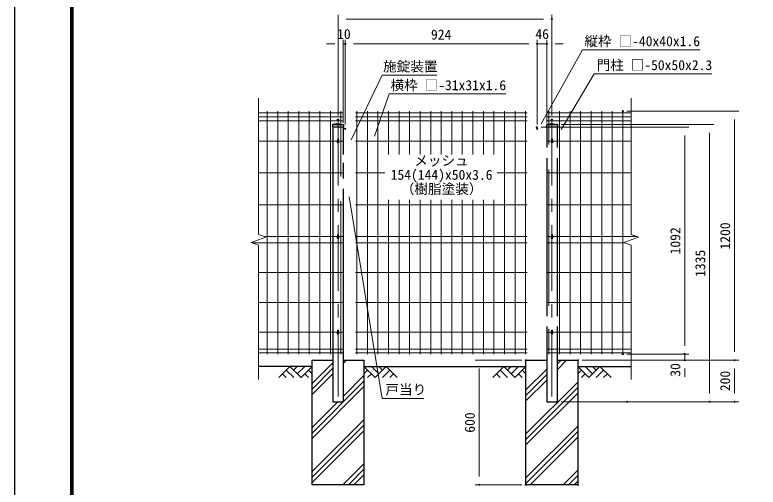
# Model space of a CAD drawing. Units: millimetres, scale not verified. Extents: x -4200 to 4200, y -2970 to 2970.
# Drawn here: x -4200 to -621, y -884 to 1391 of the extents above; entities that cross this region are included whole.
import ezdxf
from ezdxf.enums import TextEntityAlignment as Align

# ---------------------------------------------------------------- set-up
doc = ezdxf.new("R2010")
doc.units = ezdxf.units.MM
doc.header["$LTSCALE"] = 10
doc.header["$PDMODE"] = 32
doc.header["$PDSIZE"] = 5
doc.linetypes.add('USER1', pattern=[50.8, 31.75, -6.35, 6.35, -6.35])
for name, color, linetype, lineweight in [('0-0_D-STR-TXT', 7, 'Continuous', 13), ('0-1_D-STR1', 1, 'Continuous', 25), ('0-2_D-STR4', 7, 'Continuous', 25), ('0-3_D-DCR-HCH', 7, 'Continuous', 13), ('0-4_D-BGD', 7, 'Continuous', 25), ('0-5_D-STR-DIM', 7, 'Continuous', 13), ('0-8_D-STR3', 3, 'Continuous', 13), ('0-9_D-BMK', 2, 'USER1', 13), ('0-A_D-STR2', 7, 'Continuous', 13), ('0-F_D-TTL', 7, 'Continuous', 25)]:
    doc.layers.add(name, color=color, linetype=linetype, lineweight=lineweight)
doc.layers.add('0-7_Defpoints', color=6, linetype='Continuous')
doc.styles.add('ＭＳ ゴシック', font='')
doc.styles.get('ＭＳ ゴシック').set_extended_font_data('MS Gothic')

msp = doc.modelspace()

# ---------------------------------------------------------------- linework, layer by layer
at = {"layer": '0-0_D-STR-TXT'}
for points in [[(-899.91, 1223.45), (-1466.04, 1223.45), (-1665.42, 866.37)], [(-2167.64, 1100.08), (-2430.97, 1100.08), (-2580.89, 789.7)], [(-844.43, 1107.26), (-1411.04, 1107.26), (-1568.62, 839.65)], [(-1836.02, 1010.52), (-2397.54, 1010.52), (-2468.92, 807.67)], [(-2230.74, -456.76), (-2431.8, -456.76), (-2590.91, 514.21)]]:
    msp.add_lwpolyline(points, dxfattribs=at)
at = {"layer": '0-1_D-STR1'}
for p, q in [((-2670.76, 860.68), (-2670.92, 851.68)), ((-2651.42, 866.68), (-2669.21, 862.6)), ((-2668.83, 862.68), (-2619, 862.68)), ((-2651.42, 866.68), (-2636.42, 866.68)), ((-2636.42, 866.68), (-2618.63, 862.6)), ((-2617.07, 860.68), (-2616.92, 851.68)), ((-1640.76, 860.68), (-1640.92, 851.68)), ((-1621.42, 866.68), (-1639.21, 862.6)), ((-1638.83, 862.68), (-1589, 862.68)), ((-1587.07, 860.68), (-1586.92, 851.68)), ((-2670.92, 851.68), (-2616.92, 851.68)), ((-2668.92, 851.68), (-2668.92, -472.32)), ((-2618.92, 851.68), (-2618.92, 718.68)), ((-1640.92, 851.68), (-1586.92, 851.68)), ((-1638.92, 851.68), (-1638.92, 751.68)), ((-1588.92, 851.68), (-1588.92, 751.68)), ((-1638.92, 701.68), (-1638.92, -59.82)), ((-1588.92, 701.68), (-1588.92, -59.82)), ((-2618.92, 678.68), (-2618.92, 603.69)), ((-2618.92, 553.69), (-2618.92, -472.32)), ((-1588.92, -109.81), (-1588.92, -472.32)), ((-2668.92, -472.32), (-2618.92, -472.32))]:
    msp.add_line(p, q, dxfattribs=at)
for points in [[(-1621.42, 866.68), (-1606.42, 866.68), (-1588.63, 862.6)], [(-1638.92, -109.82), (-1638.92, -472.32), (-1588.92, -472.32)]]:
    msp.add_lwpolyline(points, dxfattribs=at)
for centre, radius, start, end in [((-2668.76, 860.65), 2, 102.93782, 179), ((-2619.07, 860.65), 2, 1, 77.06218), ((-1638.76, 860.65), 2, 102.93782, 179), ((-1589.07, 860.65), 2, 1, 77.06218), ((-2643.92, 779.68), 4, 162.5424, 17.4576), ((-1613.92, 779.68), 4, 162.5424, 17.4576), ((-2643.92, 319.18), 4, 162.5424, 17.4576), ((-1613.92, 319.18), 4, 162.5424, 17.4576), ((-2643.92, -141.32), 4, 162.5424, 17.4576), ((-1613.92, -141.32), 4, 162.5424, 17.4576)]:
    msp.add_arc(centre, radius, start, end, dxfattribs=at)
at = {"layer": '0-2_D-STR4'}
for p, q in [((-2768.92, -272.32), (-2668.92, -272.32)), ((-2768.92, -872.32), (-2768.92, -272.32)), ((-2618.92, -272.32), (-2518.92, -272.32)), ((-1738.92, -272.32), (-1638.92, -272.32)), ((-1738.92, -872.32), (-1738.92, -272.32)), ((-1588.92, -272.32), (-1488.92, -272.32))]:
    msp.add_line(p, q, dxfattribs=at)
for points in [[(-2518.92, -272.32), (-2518.92, -872.32), (-2768.92, -872.32)], [(-1488.92, -272.32), (-1488.92, -872.32), (-1738.92, -872.32)]]:
    msp.add_lwpolyline(points, dxfattribs=at)
at = {"layer": '0-3_D-DCR-HCH'}
for p, q in [((-2768.92, -384.38), (-2668.92, -284.38)), ((-2618.92, -287.42), (-2603.81, -272.32)), ((-1588.92, -318.08), (-1543.15, -272.32)), ((-1588.92, -291.56), (-1569.67, -272.32)), ((-2875.34, -302.32), (-2928.55, -355.53)), ((-2893.08, -320.05), (-2857.44, -355.53)), ((-2857.6, -320.05), (-2839.87, -302.32)), ((-2839.87, -337.79), (-2804.39, -302.32)), ((-2786.65, -320.05), (-2768.92, -337.71)), ((-2768.92, -410.9), (-2668.92, -310.9)), ((-2465.7, -355.53), (-2518.92, -302.32)), ((-2501.18, -320.05), (-2518.92, -337.71)), ((-2447.97, -337.79), (-2483.44, -302.32)), ((-2412.49, -302.32), (-2465.7, -355.53)), ((-2430.14, -320.15), (-2447.97, -302.32)), ((-2394.76, -320.05), (-2430.39, -355.53)), ((-2412.49, -302.32), (-2359.28, -355.53)), ((-1845.34, -302.32), (-1898.55, -355.53)), ((-1863.08, -320.05), (-1827.44, -355.53)), ((-1827.6, -320.05), (-1809.87, -302.32)), ((-1809.87, -337.79), (-1774.39, -302.32)), ((-1756.65, -320.05), (-1738.92, -337.71)), ((-1738.92, -415.04), (-1638.92, -315.04)), ((-1435.7, -355.53), (-1488.92, -302.32)), ((-1471.18, -320.05), (-1488.92, -337.71)), ((-1417.97, -337.79), (-1453.44, -302.32)), ((-1382.49, -302.32), (-1435.7, -355.53)), ((-1400.14, -320.15), (-1417.97, -302.32)), ((-1364.76, -320.05), (-1400.39, -355.53)), ((-1382.49, -302.32), (-1329.28, -355.53)), ((-2910.82, -337.79), (-2893, -355.53)), ((-2804.39, -337.79), (-2786.57, -355.53)), ((-2768.92, -437.42), (-2668.92, -337.42)), ((-2618.92, -446.52), (-2518.92, -346.52)), ((-2483.44, -337.79), (-2501.26, -355.53)), ((-2377.02, -337.79), (-2394.84, -355.53)), ((-1880.82, -337.79), (-1863, -355.53)), ((-1774.39, -337.79), (-1756.57, -355.53)), ((-1738.92, -441.56), (-1638.92, -341.56)), ((-1453.44, -337.79), (-1471.26, -355.53)), ((-1347.02, -337.79), (-1364.84, -355.53)), ((-2768.92, -623.03), (-2518.92, -373.03)), ((-1738.92, -468.08), (-1638.92, -368.08)), ((-1738.92, -627.18), (-1488.92, -377.18)), ((-2768.92, -649.55), (-2518.92, -399.55)), ((-1738.92, -653.69), (-1488.92, -403.69)), ((-1738.92, -680.21), (-1488.92, -430.21)), ((-2768.92, -596.52), (-2644.72, -472.32)), ((-2768.92, -808.65), (-2518.92, -558.65)), ((-2768.92, -835.16), (-2518.92, -585.16)), ((-1738.92, -839.31), (-1488.92, -589.31)), ((-2768.92, -861.68), (-2518.92, -611.68)), ((-1738.92, -865.83), (-1488.92, -615.83)), ((-1718.89, -872.32), (-1488.92, -642.34)), ((-2620.45, -872.32), (-2518.92, -770.78)), ((-2593.93, -872.32), (-2518.92, -797.3)), ((-1559.79, -872.32), (-1488.92, -801.44)), ((-2567.42, -872.32), (-2518.92, -823.81)), ((-1533.27, -872.32), (-1488.92, -827.96)), ((-1506.76, -872.32), (-1488.92, -854.47))]:
    msp.add_line(p, q, dxfattribs=at)
for points in [[(-2875.34, -302.32), (-2822.13, -355.53), (-2768.92, -302.32)], [(-1845.34, -302.32), (-1792.13, -355.53), (-1738.92, -302.32)]]:
    msp.add_lwpolyline(points, dxfattribs=at)
at = {"layer": '0-4_D-BGD'}
for p, q in [((-2768.92, -302.32), (-3026.29, -302.32)), ((-2518.92, -302.32), (-1738.92, -302.32)), ((-1488.92, -302.32), (-1231.54, -302.32))]:
    msp.add_line(p, q, dxfattribs=at)
at = {"layer": '0-5_D-STR-DIM'}
for p, q in [((-2643.92, 906.69), (-2643.92, 1391.06)), ((-2603.92, 1371.06), (-1653.92, 1371.06)), ((-1613.92, 906.69), (-1613.92, 1391.06)), ((-2618.92, 871.68), (-2618.92, 1271.06)), ((-2608.92, 862.68), (-2608.92, 1271.06)), ((-2608.92, 862.68), (-2608.92, 1271.06)), ((-1684.92, 862.68), (-1684.92, 1271.06)), ((-1684.92, 862.68), (-1684.92, 1271.06)), ((-1638.92, 871.68), (-1638.92, 1271.06)), ((-2658.92, 1251.06), (-2698.92, 1251.06)), ((-2618.92, 1251.06), (-2608.92, 1251.06)), ((-2568.92, 1251.06), (-2528.92, 1251.06)), ((-2568.92, 1251.06), (-1724.92, 1251.06)), ((-1724.92, 1251.06), (-1764.92, 1251.06)), ((-1684.92, 1251.06), (-1638.92, 1251.06)), ((-1598.92, 1251.06), (-1558.92, 1251.06)), ((-1252.73, 927.68), (-714.53, 927.68)), ((-1569, 862.68), (-834.53, 862.68)), ((-734.53, 887.68), (-734.53, -232.32)), ((-1666.32, 849.68), (-954.53, 849.68)), ((-974.53, 809.68), (-974.53, -202.32)), ((-854.53, 822.68), (-854.53, -432.32)), ((-974.53, -202.32), (-974.53, -162.32)), ((-1252.73, -242.32), (-954.53, -242.32)), ((-1252.73, -242.32), (-954.53, -242.32)), ((-974.53, -242.32), (-974.53, -272.32)), ((-1758.92, -272.32), (-1983.92, -272.32)), ((-1468.92, -272.32), (-714.53, -272.32)), ((-1468.92, -272.32), (-714.53, -272.32)), ((-1468.92, -272.32), (-954.53, -272.32)), ((-1963.92, -312.32), (-1963.92, -832.32)), ((-974.53, -312.32), (-974.53, -352.32)), ((-734.53, -312.32), (-734.53, -432.32)), ((-1568.92, -472.32), (-834.53, -472.32)), ((-1232.07, -472.32), (-714.53, -472.32)), ((-1758.92, -872.32), (-1983.92, -872.32))]:
    msp.add_line(p, q, dxfattribs=at)
at = {"layer": '0-7_Defpoints'}
for p in [(-1613.92, 1371.06), (-2608.92, 1251.06), (-1684.92, 1251.06), (-1638.92, 1251.06), (-1272.73, 927.68), (-2643.92, 886.69), (-1613.92, 886.69), (-1589, 862.68), (-2618.92, 851.68), (-2608.92, 842.68), (-1686.32, 849.68), (-1684.92, 842.68), (-1638.92, 851.68), (-1272.73, -242.32), (-974.53, -242.32), (-1738.92, -272.32), (-1488.92, -272.32), (-974.53, -272.32), (-734.53, -272.32), (-1588.92, -472.32), (-1252.07, -472.32), (-854.53, -472.32), (-734.53, -472.32), (-1963.92, -872.32), (-1738.92, -872.32), (-1738.92, -872.32), (-1488.92, -872.32)]:
    msp.add_point(p, dxfattribs=at)
at = {"layer": '0-8_D-STR3'}
for p, q in [((-2646.52, 791.85), (-2646.52, 779.69)), ((-2641.32, 791.85), (-2641.32, 779.69)), ((-1616.52, 791.85), (-1616.52, 779.69)), ((-1611.32, 791.85), (-1611.32, 779.69)), ((-2646.52, 331.35), (-2646.52, 319.19)), ((-2641.32, 331.35), (-2641.32, 319.19)), ((-1616.52, 331.35), (-1616.52, 319.19)), ((-1611.32, 331.35), (-1611.32, 319.19)), ((-2646.52, -129.15), (-2646.52, -141.31)), ((-2641.32, -129.15), (-2641.32, -141.31)), ((-1616.52, -129.15), (-1616.52, -141.31)), ((-1611.32, -129.15), (-1611.32, -141.31))]:
    msp.add_line(p, q, dxfattribs=at)
for centre in [(-2643.92, 779.69), (-1613.92, 779.69), (-2643.92, 319.19), (-1613.92, 319.19), (-2643.92, -141.31), (-1613.92, -141.31)]:
    msp.add_arc(centre, 2.6, 180, 0, dxfattribs=at)
for centre in [(-2643.92, 791.84), (-1613.92, 791.84), (-2643.92, 331.34), (-1613.92, 331.34), (-2643.92, -129.16), (-1613.92, -129.16)]:
    msp.add_ellipse(centre, major_axis=(-2.6, 0), ratio=0.649974, start_param=3.1415927, end_param=6.2831853, dxfattribs=at)
at = {"layer": '0-9_D-BMK'}
for p, q in [((-2643.92, 886.69), (-2643.92, -497.32)), ((-1613.92, 886.69), (-1613.92, -497.32))]:
    msp.add_line(p, q, dxfattribs=at)
at = {"layer": '0-A_D-STR2'}
for p, q in [((-3026.29, 333.84), (-3026.29, 990.68)), ((-1231.54, 333.84), (-1231.54, 990.68)), ((-2622.72, 919.26), (-3026.29, 919.26)), ((-2622.72, 899.68), (-3026.29, 899.68)), ((-2985.11, 927.68), (-2985.11, -242.32)), ((-2934.34, 927.68), (-2934.34, -242.32)), ((-2883.57, 927.68), (-2883.57, -242.32)), ((-2832.8, 927.68), (-2832.8, -242.32)), ((-2782.03, 927.68), (-2782.03, -242.32)), ((-2731.26, 927.68), (-2731.26, -242.32)), ((-2680.49, 927.68), (-2680.49, -242.32)), ((-2629.72, 927.68), (-2629.72, 613.38)), ((-2560.08, 919.26), (-1733.76, 919.26)), ((-2560.08, 899.68), (-1733.76, 899.68)), ((-2553.08, 927.68), (-2553.08, -242.32)), ((-2502.31, 927.68), (-2502.31, -242.32)), ((-2451.54, 927.68), (-2451.54, -242.32)), ((-2400.77, 927.68), (-2400.77, 718.24)), ((-2350, 927.68), (-2350, 718.24)), ((-2299.23, 927.68), (-2299.23, 718.24)), ((-2248.46, 927.68), (-2248.46, 718.24)), ((-2197.69, 927.68), (-2197.69, 718.24)), ((-2146.92, 927.68), (-2146.92, 718.24)), ((-2096.15, 927.68), (-2096.15, 718.24)), ((-2045.38, 927.68), (-2045.38, 718.24)), ((-1994.61, 927.68), (-1994.61, 718.24)), ((-1943.84, 927.68), (-1943.84, 718.24)), ((-1893.07, 927.68), (-1893.07, 718.24)), ((-1842.3, 927.68), (-1842.3, -242.32)), ((-1791.53, 927.68), (-1791.53, -242.32)), ((-1740.76, 927.68), (-1740.76, -242.32)), ((-1635.12, 919.26), (-1231.54, 919.26)), ((-1635.12, 899.68), (-1231.54, 899.68)), ((-1628.12, 927.68), (-1628.12, 766.88)), ((-1577.35, 927.68), (-1577.35, -242.32)), ((-1526.58, 927.68), (-1526.58, -242.32)), ((-1475.81, 927.68), (-1475.81, -242.32)), ((-1425.04, 927.68), (-1425.04, -242.32)), ((-1374.27, 927.68), (-1374.27, -242.32)), ((-1323.5, 927.68), (-1323.5, -242.32)), ((-1272.73, 927.68), (-1272.73, -242.32)), ((-2622.72, 880.11), (-3026.29, 880.11)), ((-2560.08, 880.11), (-1733.76, 880.11)), ((-1635.12, 880.11), (-1231.54, 880.11)), ((-2622.72, 783.68), (-3026.29, 783.68)), ((-2560.08, 783.68), (-1733.76, 783.68)), ((-1635.12, 783.68), (-1231.54, 783.68)), ((-1628.12, 646.98), (-1628.12, -10.62)), ((-2622.72, 630.18), (-3026.29, 630.18)), ((-2560.08, 630.18), (-2418.77, 630.18)), ((-1877.12, 630.18), (-1733.76, 630.18)), ((-1635.12, 630.18), (-1231.54, 630.18)), ((-2622.72, 476.68), (-3026.29, 476.68)), ((-2629.72, 493.48), (-2629.72, -242.32)), ((-2560.08, 476.68), (-1733.76, 476.68)), ((-2400.77, 499.54), (-2400.77, -242.32)), ((-2350, 499.54), (-2350, -242.32)), ((-2299.23, 499.54), (-2299.23, -242.32)), ((-2248.46, 499.54), (-2248.46, -242.32)), ((-2197.69, 499.54), (-2197.69, -242.32)), ((-2146.92, 499.54), (-2146.92, -242.32)), ((-2096.15, 499.54), (-2096.15, -242.32)), ((-2045.38, 499.54), (-2045.38, -242.32)), ((-1994.61, 499.54), (-1994.61, -242.32)), ((-1943.84, 499.54), (-1943.84, -242.32)), ((-1893.07, 499.54), (-1893.07, -242.32)), ((-1635.12, 476.68), (-1231.54, 476.68)), ((-2991.05, 321.01), (-3026.29, 333.84)), ((-2622.72, 323.18), (-2997.02, 323.18)), ((-2560.08, 323.18), (-1733.76, 323.18)), ((-1635.12, 323.18), (-1202.28, 323.18)), ((-1196.31, 321.01), (-1231.54, 333.84)), ((-3061.53, 295.36), (-2991.05, 321.01)), ((-3026.29, 282.53), (-3061.53, 295.36)), ((-2622.72, 293.18), (-3055.55, 293.18)), ((-2560.08, 293.18), (-1733.76, 293.18)), ((-1635.12, 293.18), (-1260.81, 293.18)), ((-1266.78, 295.36), (-1196.31, 321.01)), ((-1231.54, 282.53), (-1266.78, 295.36)), ((-3026.29, -365.32), (-3026.29, 282.53)), ((-1231.54, -365.32), (-1231.54, 282.53)), ((-2622.72, 149.68), (-3026.29, 149.68)), ((-2560.08, 149.68), (-1733.76, 149.68)), ((-1635.12, 149.68), (-1231.54, 149.68)), ((-2622.72, 6.18), (-3026.29, 6.18)), ((-2560.08, 6.18), (-1733.76, 6.18)), ((-1635.12, 6.18), (-1231.54, 6.18)), ((-2622.72, -137.32), (-3026.29, -137.32)), ((-2560.08, -137.32), (-1733.76, -137.32)), ((-1635.12, -137.32), (-1231.54, -137.32)), ((-1628.12, -120.52), (-1628.12, -242.32)), ((-2622.72, -219.32), (-3026.29, -219.32)), ((-2622.72, -236.92), (-3026.29, -236.92)), ((-2560.08, -219.33), (-1733.76, -219.33)), ((-2560.08, -236.92), (-1733.76, -236.92)), ((-1635.12, -219.32), (-1231.54, -219.32)), ((-1635.12, -236.92), (-1231.54, -236.92))]:
    msp.add_line(p, q, dxfattribs=at)
at = {"layer": '0-F_D-TTL', "color": 2}
msp.add_lwpolyline([(-4200, 2970), (4200, 2970), (4200, -2970), (-4200, -2970)], close=True, dxfattribs=at)
at = {"layer": '0-F_D-TTL'}
for points in [[(-3930, 2750), (3930, 2750), (3930, -2750), (-3930, -2750)], [(-3927.5, 2747.5), (3927.5, 2747.5), (3927.5, -2747.5), (-3927.5, -2747.5)], [(-3925, 2745), (3925, 2745), (3925, -2745), (-3925, -2745)], [(-3922.5, 2742.5), (3922.5, 2742.5), (3922.5, -2742.5), (-3922.5, -2742.5)], [(-3920, 2740), (3920, 2740), (3920, -2740), (-3920, -2740)]]:
    msp.add_lwpolyline(points, close=True, dxfattribs=at)

# ---------------------------------------------------------------- texts
at = {"layer": '0-0_D-STR-TXT', "style": 'ＭＳ ゴシック'}
for s, p in [('縦枠 □-40x40x1.6', (-1457.27, 1225.91)), ('施錠装置', (-2427.06, 1104.47)), ('門柱 □-50x50x2.3', (-1398.64, 1110.79)), ('横枠 □-31x31x1.6', (-2391.16, 1013.96)), ('メッシュ', (-2276.87, 650.95)), ('154(144)x50x3.6', (-2390.57, 582.46)), ('（樹脂塗装）', (-2341.84, 514.55)), ('戸当り', (-2415.76, -451.67))]:
    msp.add_text(s, height=48.09, dxfattribs=at).set_placement(p, align=Align.BOTTOM_LEFT)
at = {"layer": '0-5_D-STR-DIM', "style": 'ＭＳ ゴシック'}
for s, p in [('10', (-2648.32, 1260.81)), ('924', (-2196.17, 1257.81)), ('46', (-1693.64, 1260.81))]:
    msp.add_text(s, height=48.09, dxfattribs=at).set_placement(p, align=Align.BOTTOM_LEFT)
for s, p in [('1092', (-981.27, 237.31)), ('1200', (-741.27, 260.78)), ('1335', (-861.27, 128.93)), ('30', (-981.27, -351.76)), ('200', (-741.27, -421.32)), ('600', (-1970.66, -621.57))]:
    msp.add_text(s, height=48.09, rotation=90, dxfattribs=at).set_placement(p, align=Align.BOTTOM_LEFT)

doc.saveas('drawing.dxf')
